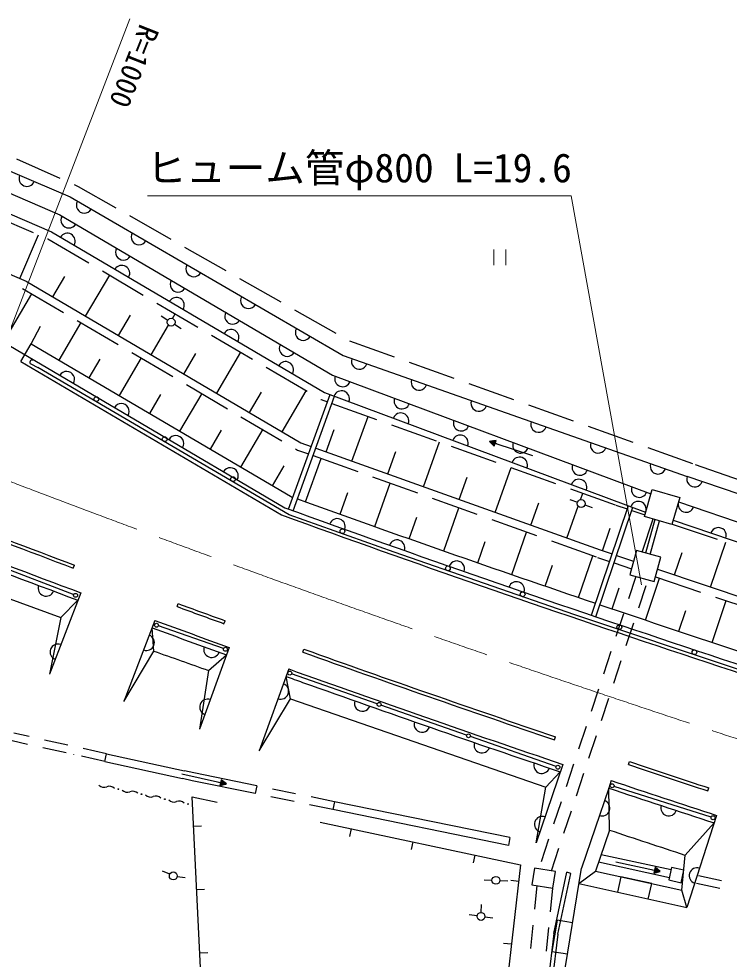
# Model space of a CAD drawing. Units: millimetres, scale not verified. Extents: x 40000 to 679996, y 20000 to 379998.
# Drawn here: x 362734 to 407607, y 269789 to 329191 of the extents above; entities that cross this region are included whole.
import ezdxf
from ezdxf.enums import TextEntityAlignment as Align

# ---------------------------------------------------------------- set-up
doc = ezdxf.new("R2010")
doc.units = ezdxf.units.MM
doc.header["$LTSCALE"] = 999.995
doc.linetypes.add('CHAIN', pattern=[18.5, 12, -1.5, 3.5, -1.5])
for name, color, linetype, lineweight in [('M-BGD', 7, 'Continuous', 25), ('M-BMK', 2, 'CHAIN', 13), ('M-STR-HTXT', 7, 'Continuous', 13)]:
    doc.layers.add(name, color=color, linetype=linetype, lineweight=lineweight)
doc.styles.add('ＭＳ ゴシック', font='')
doc.styles.get('ＭＳ ゴシック').set_extended_font_data('MS Gothic')

msp = doc.modelspace()

# ---------------------------------------------------------------- linework, layer by layer
at = {"layer": 'M-BGD'}
for p, q in [((351980.9, 322579.9), (365333.7, 316808.2)), ((351524.5, 321469.9), (364789.5, 315736.1)), ((345056.6, 320452.7), (363202.3, 312609.2)), ((365344.2, 319102.3), (362604.4, 320324.3)), ((345026.9, 318618.3), (379547.8, 298304.9)), ((366507.4, 318583.5), (366257.5, 318695)), ((368875.4, 317232.4), (366507.4, 318583.5)), ((360878.8, 316881.8), (363632.5, 315691.5)), ((365333.7, 316808.2), (382556.1, 306684.1)), ((372349.7, 315250.1), (369744, 316736.8)), ((362793.6, 312785.9), (363983.9, 315539.6)), ((364789.5, 315736.1), (382045.2, 305592.4)), ((364550.4, 315294.7), (364562.7, 315289.4)), ((364562.7, 315289.4), (367149, 313769.1)), ((375823.9, 313267.8), (373218.2, 314754.5)), ((368011.1, 313262.3), (370597.3, 311742)), ((363202.3, 312609.2), (380555.2, 302408.3)), ((364887.4, 311618.6), (365647.6, 312911.7)), ((366956.4, 310402.3), (368476.7, 312988.6)), ((379298.2, 311285.5), (376692.5, 312772.2)), ((362975.5, 312162.5), (365561.7, 310642.2)), ((361766.7, 308768), (363562.3, 311819.5)), ((371459.4, 311235.2), (374045.6, 309714.9)), ((382772.4, 309303.2), (380166.7, 310790)), ((366423.8, 310135.5), (369010, 308615.1)), ((369025.4, 309186.1), (369785.5, 310479.2)), ((371722.3, 310425.8), (372146.5, 310161.1)), ((372443, 310264), (372614.7, 310556.1)), ((363521.5, 308663.6), (364095.9, 309777.8)), ((365276.1, 307631.1), (366671.2, 310001.9)), ((371094.4, 307969.8), (372194, 309840.4)), ((372570.6, 309896.3), (372994.7, 309631.5)), ((374907.7, 309208.2), (377493.9, 307687.9)), ((362862.2, 307543.2), (363521.5, 308663.6)), ((363521.5, 308663.6), (379889.9, 299031.9)), ((386471.4, 307810), (383646.4, 308819.5)), ((367181.4, 306510), (367882, 307700.8)), ((369086.6, 305388.9), (370488, 307770.5)), ((369872.1, 308108.4), (372458.4, 306588.1)), ((373163.4, 306753.6), (373923.5, 308046.7)), ((375232.4, 305537.3), (376752.7, 308123.6)), ((362862.2, 307543.2), (379334.3, 297850.5)), ((363499.1, 307389.5), (363942.4, 307155.7)), ((378356, 307181.1), (380942.2, 305660.8)), ((390238.1, 306463.9), (387413.1, 307473.5)), ((382556.1, 306684.1), (402667, 299186.2)), ((373320.4, 306081.3), (375906.7, 304561)), ((394004.8, 305117.9), (391179.8, 306127.4)), ((371000.5, 304262.7), (371704.3, 305458.9)), ((372914.4, 303136.5), (374322.1, 305528.9)), ((377301.4, 304321.1), (378061.5, 305614.2)), ((379370.4, 303104.8), (380890.7, 305691.1)), ((379775, 298222.6), (382395.3, 305461.9)), ((380057.1, 298120.5), (382676.4, 305357.2)), ((382045.2, 305592.4), (402330.4, 298034.4)), ((381804.3, 305154), (381832.4, 305137.5)), ((381832.4, 305137.5), (382226.7, 304996.3)), ((382509.2, 304895.1), (385333.5, 303883.6)), ((397771.5, 303771.9), (394946.5, 304781.4)), ((376768.7, 304054.2), (379355, 302533.9)), ((383780.2, 301253.2), (384791.8, 304077.6)), ((386274.9, 303546.4), (389099.2, 302534.8)), ((374836.9, 302005.2), (375544, 303206.8)), ((376759.5, 300873.9), (378173.6, 303277.1)), ((382157.1, 301834.6), (382662.9, 303246.7)), ((401538.2, 302425.9), (398713.2, 303435.4)), ((380555.2, 302408.3), (381205.7, 302175.3)), ((388299.2, 299634.7), (389310.7, 302459.1)), ((392880, 302550.4), (392465, 302490.8)), ((392465, 302490.8), (392761.6, 302194.5)), ((392820.8, 302372.5), (392465, 302490.8)), ((392816.8, 302360.6), (392484.7, 302471.1)), ((392824.7, 302384.3), (392492.6, 302494.8)), ((392812.9, 302348.7), (392504.5, 302451.3)), ((392828.7, 302396.2), (392520.3, 302498.8)), ((392809, 302336.9), (392524.3, 302431.6)), ((392805, 302325), (392544.1, 302411.8)), ((392832.6, 302408), (392548, 302502.7)), ((392801.1, 302313.1), (392563.8, 302392.1)), ((392836.6, 302419.9), (392575.6, 302506.7)), ((392797.1, 302301.3), (392583.6, 302372.3)), ((392840.5, 302431.8), (392603.3, 302510.7)), ((392844.5, 302443.6), (392631, 302514.6)), ((392848.4, 302455.5), (392658.6, 302518.6)), ((392852.4, 302467.3), (392686.3, 302522.6)), ((392856.3, 302479.2), (392714, 302526.5)), ((392860.2, 302491.1), (392741.6, 302530.5)), ((392761.6, 302194.5), (392880, 302550.4)), ((392864.2, 302502.9), (392769.3, 302534.5)), ((392868.1, 302514.8), (392797, 302538.5)), ((395193, 301583.4), (392820.8, 302372.5)), ((392939.4, 302333), (392820.8, 302372.5)), ((392872.1, 302526.6), (392824.6, 302542.4)), ((392876, 302538.5), (392852.3, 302546.4)), ((380217, 302027.1), (380342.4, 301953.5)), ((380342.4, 301953.5), (381035.5, 301705.2)), ((381488.1, 302074.2), (399457.7, 295638.2)), ((386039.7, 300444), (386545.5, 301856.1)), ((390040.6, 302197.7), (392864.9, 301186.1)), ((392793.2, 302289.4), (392603.4, 302352.6)), ((392789.2, 302277.6), (392623.2, 302332.8)), ((392785.3, 302265.7), (392643, 302313)), ((392781.3, 302253.8), (392662.7, 302293.3)), ((392777.4, 302242), (392682.5, 302273.5)), ((392773.4, 302230.1), (392702.3, 302253.8)), ((392769.5, 302218.3), (392722.1, 302234)), ((392765.6, 302206.4), (392741.8, 302214.3)), ((405304.9, 301079.9), (402479.9, 302089.4)), ((380845.7, 298687.3), (381830.8, 301420.3)), ((381318, 301604), (384142.3, 300592.5)), ((378762.5, 299695.2), (379499.2, 300947.1)), ((392818.1, 298016.2), (393829.7, 300840.6)), ((393806.4, 300848.9), (396630.7, 299837.4)), ((408314.5, 300021.2), (405484.5, 301016.7)), ((385083.7, 300255.3), (387908, 299243.7)), ((390558.6, 298825.5), (391064.4, 300237.6)), ((385223.2, 297118.1), (386199.5, 299855.7)), ((397572.1, 299500.2), (400396.4, 298488.6)), ((383033.2, 297899.1), (383521.3, 299267.9)), ((388849.4, 298906.6), (391673.7, 297895)), ((397550, 298825.2), (398019.8, 298654)), ((398212.3, 298814.8), (398359, 299224.3)), ((389578.9, 295578.4), (390530.4, 298304.5)), ((395081.8, 297205.5), (395588.5, 298620.3)), ((397345.5, 296394.7), (398065.5, 298405)), ((398489.6, 298482.9), (398959.3, 298311.7)), ((398903.2, 291517.1), (401243.2, 298439.4)), ((399187.4, 291421), (401524.5, 298334.6)), ((400441.6, 298472.4), (401171.6, 298227.4)), ((404405.8, 298678), (415360.9, 294938.6)), ((387400.3, 296346.2), (387880.6, 297707.6)), ((401456, 298131.9), (402278.2, 297855.8)), ((392615.2, 297557.8), (395439.5, 296546.3)), ((399605.8, 295589.1), (400083.2, 297010.8)), ((402108.6, 295504.4), (402811.1, 297596.6)), ((402919.8, 297564.9), (402329.2, 295443.2)), ((402618.3, 295363), (403207.8, 297480.7)), ((403996.8, 297278.8), (406840.8, 296323.9)), ((404069.1, 297526.2), (414968.8, 293804.5)), ((393878.8, 294083.2), (394806.8, 296772.9)), ((391728, 294828.3), (392196.8, 296171.5)), ((396380.9, 296209.1), (399205.2, 295197.5)), ((406430.3, 293297.5), (407385.1, 296141.1)), ((398093.8, 292637.8), (398991.6, 295274)), ((399457.7, 295638.2), (400210.8, 295385.3)), ((400495.2, 295289.8), (401565.4, 294930.5)), ((404155.4, 294061.4), (404632.8, 295483.2)), ((360747.7, 294910.8), (366199.2, 292818.5)), ((366172.9, 294497.5), (366243.2, 294684.7)), ((395984.9, 293356.5), (396439.1, 294672.8)), ((399294.2, 295165.7), (400050.7, 294911.7)), ((400335.1, 294816.2), (401431.6, 294448)), ((403085.7, 294420.1), (414741.5, 290506.7)), ((401714.8, 293971.6), (401242, 292548.1)), ((402320.8, 291207.5), (403210.5, 293850.9)), ((402951.9, 293937.6), (405795.9, 292982.7)), ((366648, 292931.3), (364670.1, 287799.2)), ((400206.2, 291919.2), (400651, 293240.9)), ((401896.3, 291979.9), (402369.1, 293403.5)), ((365387.1, 291368.5), (366467.6, 292465)), ((406537.9, 289803.2), (407407.8, 292441.5)), ((406743.8, 292664.4), (409587.8, 291709.6)), ((372730.6, 292063.4), (372799.5, 292251.1)), ((404428.7, 290503.4), (404867.7, 291821.1)), ((365387.1, 291368.5), (364670.1, 287799.2)), ((371335.8, 291191.2), (369357.8, 286058.8)), ((375691.8, 290981.2), (375760.2, 291169.2)), ((400926.8, 291599.1), (400454, 290175.5)), ((371254.8, 289255.8), (371156.5, 290724.5)), ((375670.8, 289406), (371549.7, 290841.5)), ((401108.2, 289607.4), (401581.1, 291030.9)), ((376023, 289477.8), (374152.5, 284319.5)), ((380673.5, 289184.4), (380740.8, 289372.7)), ((369357.8, 286058.8), (371254.8, 289255.8)), ((374715.1, 288029), (375852.5, 289007.8)), ((400138.8, 289226.5), (399666, 287803)), ((379785.3, 288121.6), (377912.2, 282955.7)), ((400320.2, 287234.8), (400793, 288658.4)), ((374715.1, 288029), (374152.5, 284319.3)), ((379888.8, 286235.1), (379614.9, 287651.5)), ((385375.5, 285921.6), (379965.8, 287820.9)), ((399350.8, 286854), (398878, 285430.4)), ((377912.1, 282955.6), (379888.8, 286235.1)), ((379888.8, 286235.1), (396016.3, 280658.9)), ((391021.1, 283939.6), (385611.4, 285838.8)), ((399532.2, 284862.3), (400005, 286285.8)), ((363388.6, 283848.2), (362412.2, 284063.9)), ((398562.8, 284481.4), (398090, 283057.9)), ((363280.8, 283360), (362304.4, 283575.7)), ((363279.7, 283355.1), (363280.8, 283360)), ((365829.8, 283308.8), (364365.1, 283632.4)), ((396666.8, 281957.5), (391257, 283856.8)), ((396566.6, 283649.2), (396630.8, 283838.7)), ((398744.2, 282489.8), (399217, 283913.3)), ((364256.2, 283139.4), (364257.2, 283144.2)), ((365721.9, 282820.6), (364257.2, 283144.2)), ((365232.6, 282923.7), (365233.7, 282928.5)), ((368270.9, 282769.5), (366806.2, 283093.1)), ((368163, 282281.3), (368270.9, 282769.5)), ((368270.9, 282769.5), (373189.4, 281682.8)), ((366209.1, 282707.9), (366210.1, 282712.7)), ((368163, 282281.3), (366698.3, 282604.9)), ((368163, 282281.3), (373081.5, 281194.6)), ((401238.1, 282078.8), (401301.5, 282268.5)), ((397095, 282098.1), (395411.6, 277149.1)), ((396016.3, 280658.9), (396934.7, 281624.5)), ((397774.8, 282108.9), (397302, 280685.3)), ((373039.3, 281490.2), (375478.9, 280943.7)), ((375356.9, 280971), (375478.9, 280943.7)), ((375519.8, 281126.6), (375437.9, 280760.7)), ((375487.1, 280980.3), (375779.8, 280914.7)), ((375489.8, 280992.5), (375758.1, 280932.4)), ((375492.5, 281004.7), (375736.5, 280950)), ((375495.2, 281016.9), (375714.8, 280967.7)), ((375498, 281029.1), (375693.1, 280985.3)), ((375500.7, 281041.3), (375671.5, 281003)), ((375503.4, 281053.5), (375649.8, 281020.7)), ((375506.2, 281065.7), (375628.2, 281038.3)), ((375508.9, 281077.9), (375606.5, 281056)), ((375511.6, 281090.1), (375584.8, 281073.7)), ((375514.4, 281102.2), (375563.2, 281091.3)), ((375517.1, 281114.4), (375541.5, 281109)), ((375844.8, 280861.7), (375519.8, 281126.6)), ((397956.2, 280117.2), (398429, 281540.7)), ((400152.5, 281070.7), (399994, 280596.5)), ((375437.9, 280760.7), (375844.8, 280861.7)), ((375440.6, 280772.9), (375465, 280767.4)), ((375443.3, 280785.1), (375492.1, 280774.2)), ((375446.1, 280797.3), (375519.3, 280780.9)), ((375448.8, 280809.5), (375546.4, 280787.6)), ((375451.5, 280821.7), (375573.5, 280794.4)), ((375454.3, 280833.9), (375600.6, 280801.1)), ((375457, 280846.1), (375627.8, 280807.8)), ((375459.7, 280858.3), (375654.9, 280814.6)), ((375462.5, 280870.5), (375682, 280821.3)), ((375465.2, 280882.7), (375709.1, 280828)), ((375467.9, 280894.9), (375736.3, 280834.8)), ((375470.7, 280907.1), (375763.4, 280841.5)), ((375473.4, 280919.3), (375790.5, 280848.2)), ((375476.1, 280931.5), (375817.7, 280855)), ((375478.9, 280943.7), (375844.8, 280861.7)), ((375481.6, 280955.9), (375823.1, 280879.4)), ((375484.3, 280968.1), (375801.5, 280897)), ((377769.2, 280736.7), (377669.1, 280246.8)), ((377769.3, 280736.7), (377769.2, 280736.7)), ((380218.6, 280235.9), (378749, 280536.4)), ((395412.1, 277149), (396016.3, 280658.9)), ((399994, 280596.5), (398276.6, 275547.3)), ((400041.5, 277945.2), (399994, 280596.5)), ((406468.2, 278763.2), (400332, 280707)), ((406265.6, 280417.2), (406327.8, 280607.3)), ((377669.1, 280246.8), (377669.1, 280246.8)), ((380118.4, 279746.1), (378648.9, 280046.5)), ((382667.9, 279735.2), (381198.3, 280035.6)), ((382567.8, 279245.3), (381098.2, 279545.8)), ((382667.9, 279735.2), (382567.8, 279245.3)), ((393658.4, 276978), (382567.8, 279245.3)), ((393758.5, 277467.8), (382667.9, 279735.2)), ((396986.8, 279736.3), (396513.9, 278312.8)), ((397168.2, 277744.7), (397641, 279168.2)), ((406812.5, 278870.6), (404922.1, 273050.9)), ((373780.1, 278181.9), (374279.5, 278206.1)), ((383718.5, 278034.7), (383614.1, 277545.7)), ((404815.8, 276367.5), (406658, 278395.1)), ((393758.5, 277467.8), (393658.4, 276978)), ((400041.5, 277945.2), (399160.1, 275354)), ((387630.4, 277199.9), (387526, 276710.9)), ((395412.1, 277149), (395411.6, 277149.1)), ((396198.7, 277363.8), (395725.9, 275940.3)), ((391542.3, 276365), (391437.9, 275876)), ((396380.2, 275372.1), (396853, 276795.6)), ((403935.6, 275427.5), (399511.8, 276387.9)), ((404618.5, 274142.6), (404815.8, 276367.5)), ((403829.5, 274938.9), (399349.8, 275911.4)), ((400440.8, 275942.3), (402883.8, 275411.6)), ((372264.6, 275151.4), (371808.6, 275356.3)), ((395123.8, 255994.4), (398276.6, 275547.3)), ((396527.3, 271408.1), (397353.7, 275277.5)), ((396774.2, 271367.2), (397595.3, 275212.1)), ((397595.3, 275212), (397353.7, 275277.5)), ((398117.5, 274561.1), (399160.1, 275354)), ((399160.1, 275354), (404618.5, 274142.6)), ((402761.7, 275438.2), (402883.8, 275411.6)), ((402923.6, 275594.9), (402844, 275228.4)), ((402844, 275228.4), (403250.3, 275332)), ((402846.7, 275240.6), (402871.1, 275235.3)), ((402849.3, 275252.8), (402898.2, 275242.2)), ((402852, 275265.1), (402925.3, 275249.1)), ((402854.6, 275277.3), (402952.4, 275256)), ((402857.3, 275289.5), (402979.4, 275262.9)), ((402859.9, 275301.7), (403006.5, 275269.9)), ((402862.6, 275313.9), (403033.6, 275276.8)), ((402865.2, 275326.1), (403060.7, 275283.7)), ((402867.9, 275338.3), (403087.8, 275290.6)), ((402870.6, 275350.6), (403114.9, 275297.5)), ((402873.2, 275362.8), (403141.9, 275304.4)), ((402875.9, 275375), (403169, 275311.3)), ((402878.5, 275387.2), (403196.1, 275318.2)), ((402881.2, 275399.4), (403223.2, 275325.1)), ((402883.8, 275411.6), (403250.3, 275332)), ((402886.5, 275423.8), (403228.5, 275349.6)), ((402889.1, 275436.1), (403206.7, 275367.1)), ((402891.8, 275448.3), (403184.9, 275384.6)), ((402894.4, 275460.5), (403163.2, 275402.1)), ((402897.1, 275472.7), (403141.4, 275419.6)), ((402899.7, 275484.9), (403119.6, 275437.2)), ((402902.4, 275497.1), (403097.8, 275454.7)), ((402905, 275509.4), (403076.1, 275472.2)), ((402907.7, 275521.6), (403054.3, 275489.7)), ((402910.4, 275533.8), (403032.5, 275507.3)), ((402913, 275546), (403010.7, 275524.8)), ((402915.7, 275558.2), (402988.9, 275542.3)), ((402918.3, 275570.4), (402967.2, 275559.8)), ((402921, 275582.6), (402945.4, 275577.3)), ((403250.3, 275332), (402923.6, 275594.9)), ((407127.5, 274734.6), (405661.7, 275052.8)), ((372740.6, 275017), (373236.5, 274953.3)), ((392123.2, 274796), (392622.9, 274779.3)), ((393122.6, 274762.6), (393622.4, 274745.9)), ((394309.2, 274706.5), (393812.4, 274763)), ((395454.1, 274436.7), (395305.4, 272944.1)), ((398117.5, 274561.1), (404922.1, 273050.9)), ((400760.2, 274998.9), (400543.6, 274022.6)), ((402712.7, 274565.6), (400760.2, 274998.9)), ((402496, 273589.3), (402712.7, 274565.6)), ((404672.9, 274755.8), (404611.3, 274769.2)), ((407016, 274247.2), (405550.1, 274565.4)), ((373973.9, 274186.6), (374473.3, 274210.8)), ((396443.2, 274278.2), (396294.5, 272785.6)), ((404922.1, 273050.9), (404618.5, 274142.6)), ((391942.9, 272739.6), (391969.6, 273238.9)), ((391682.1, 272525.4), (391187.1, 272596.1)), ((392177.8, 272460.2), (392674.2, 272400.6)), ((396732.2, 272251.1), (396413.8, 270276.6)), ((397719.4, 272091.9), (396732.2, 272251.1)), ((395206.2, 271949.1), (395057.5, 270456.5)), ((396195.4, 271790.5), (396046.6, 270297.9)), ((396527.3, 271408.1), (394687.3, 255829.8)), ((396774.2, 271367.2), (394938.1, 255821.5)), ((393857.2, 270732.1), (393360.4, 270788.6)), ((396413.8, 270276.6), (397401, 270117.5)), ((374167.8, 270191.3), (374667.2, 270215.5))]:
    msp.add_line(p, q, dxfattribs=at)
for points in [[(344402.6, 327174.5), (365981.1, 317935.5), (383223.5, 307914.7), (404954.9, 300286.8)], [(435588.3, 279544.9), (418705.5, 284699.9), (408130.2, 288111.6), (397851.7, 291537.9), (386445.4, 295495.5), (379804.8, 297864), (363942.4, 307155.7)], [(436660.9, 289810.2), (417633, 295951.9), (415913.2, 296546.4), (404954.9, 300286.8)], [(377769.2, 280736.7), (373781.5, 281551.9), (373189.4, 281682.8)], [(377669.1, 280246.8), (373677.5, 281062.8), (373081.5, 281194.6)], [(392264.3, 252624.2), (392038.8, 247716.5), (375345.3, 245922.6), (373690.1, 280036.3), (375256.5, 279710.2)], [(381762.5, 278452.1), (394427.8, 275749.2), (392665.1, 260249.8)]]:
    msp.add_lwpolyline(points, dxfattribs=at)
for points in [[(402250.4, 297760.5), (402747.1, 299460), (404485.8, 298951.8), (403989.1, 297252.3)], [(402872.3, 293650.7), (403295.1, 295175.4), (401751.9, 295603.3), (401329.1, 294078.5)], [(396641.5, 275330.2), (395318.5, 275542.3), (395149.2, 274485.6), (396472.2, 274273.5)], [(404749.2, 275404.4), (403967.4, 275574.1), (403797.7, 274792.3), (404579.5, 274622.6)]]:
    msp.add_lwpolyline(points, close=True, dxfattribs=at)
for centre, radius in [((372358.5, 310028.7), 250), ((367635.1, 305166.5), 150), ((371949.4, 302639.3), 150), ((376263.7, 300112.1), 150), ((398254.7, 298568.4), 250), ((383175.5, 296821.1), 150), ((389835.9, 294477.9), 150), ((366315.9, 292773.7), 125), ((394559.6, 292838.9), 150), ((371431.6, 290882.6), 125), ((400666.7, 290757.7), 150), ((375788.8, 289364.8), 125), ((405410.1, 289176.5), 150), ((379847.8, 287862.3), 125), ((385493.5, 285880.2), 125), ((391139.1, 283898.2), 125), ((396784.7, 281916.1), 125), ((369021.1, 280525.5), 25), ((400212.9, 280744.7), 125), ((370488.5, 280214.8), 25), ((371956, 279904.1), 25), ((373423.4, 279593.3), 25), ((406587.4, 278725.5), 125), ((372492.6, 275048.9), 250), ((392872.8, 274770.9), 250), ((391929.6, 272490), 250)]:
    msp.add_circle(centre, radius, dxfattribs=at)
for centre, radius, start, end in [((363247.7, 319105.8), 500, 156.82138, 336.82138), ((366868.7, 317419.6), 500, 149.83611, 329.83611), ((365895.7, 316477.8), 500, 149.55101, 329.55101), ((365793, 315146.2), 500, 329.55095, 149.55095), ((370327.1, 315409.8), 500, 149.83611, 329.83611), ((369344, 314450.7), 500, 149.55101, 329.55101), ((373785.4, 313399.9), 500, 149.83611, 329.83611), ((369241.3, 313119.1), 500, 329.55095, 149.55095), ((372792.3, 312423.7), 500, 149.55101, 329.55101), ((372689.6, 311092.1), 500, 329.55095, 149.55095), ((377243.8, 311390), 500, 149.83611, 329.83611), ((376240.6, 310396.6), 500, 149.55101, 329.55101), ((376137.9, 309065), 500, 329.55095, 149.55095), ((380702.1, 309380.1), 500, 149.83611, 329.83611), ((379688.9, 308369.5), 500, 149.55101, 329.55101), ((384246, 307555.8), 500, 160.65861, 340.65861), ((363557.5, 307500.1), 125, 62.18703, 242.18703), ((379586.2, 307037.9), 500, 329.55095, 149.55095), ((365758.2, 306419.3), 500, 329.52591, 149.52591), ((383187.7, 306448.6), 500, 159.55322, 339.55322), ((388020.3, 306231), 500, 160.65861, 340.65861), ((383120.6, 305191.7), 500, 339.56522, 159.56522), ((369205.6, 304390.7), 500, 329.52591, 149.52591), ((386935.7, 305051.2), 500, 159.55322, 339.55322), ((391794.5, 304906.2), 500, 160.65861, 340.65861), ((386868.8, 303795.2), 500, 339.56522, 159.56522), ((390683.6, 303653.9), 500, 159.55322, 339.55322), ((395568.7, 303581.5), 500, 160.65861, 340.65861), ((372653, 302362.1), 500, 329.52591, 149.52591), ((390617.1, 302398.6), 500, 339.56522, 159.56522), ((394431.6, 302256.5), 500, 159.55322, 339.55322), ((399342.9, 302256.7), 500, 160.65861, 340.65861), ((710635.1, 1241032.3), 1010473.9, 248.35144, 250.02134), ((394365.3, 301002), 500, 339.56522, 159.56522), ((376100.4, 300333.5), 500, 329.52591, 149.52591), ((398179.6, 300859.2), 500, 159.55322, 339.55322), ((403117.2, 300931.9), 500, 160.65861, 340.65861), ((398113.6, 299605.5), 500, 339.56522, 159.56522), ((405428, 300125.1), 500, 161.12303, 341.12303), ((401927.5, 299461.9), 500, 159.55322, 339.55322), ((718722, 1234238.2), 994694.9, 250.08418, 250.09382), ((718722, 1234238.2), 994694.9, 250.1111, 251.26041), ((718722, 1234238.2), 995494.9, 250.07992, 253.15614), ((401861.9, 298208.9), 500, 339.56522, 159.56522), ((404879, 298516.5), 500, 161.15325, 341.15325), ((718722, 1234238.2), 1003694.9, 248.91434, 249.43614), ((718722, 1234238.2), 1003494.9, 248.91434, 249.43614), ((718722, 1234238.2), 995994.9, 250.07728, 253.15614), ((382851.1, 297119.6), 500, 340.26017, 160.26017), ((406924.9, 296551.1), 500, 341.14736, 161.14736), ((718722, 1234238.2), 1004994.9, 248.91434, 249.49286), ((718722, 1234238.2), 1005494.9, 248.91434, 249.49254), ((386618.3, 295774.9), 500, 340.56773, 160.56773), ((390391.5, 294447.3), 500, 340.7985, 160.7985), ((394170.7, 293136.9), 500, 341.05346, 161.05346), ((364458.6, 293222.2), 500, 159.34799, 339.34799), ((718722, 1234238.2), 1003694.9, 249.83544, 250.01541), ((718722, 1234238.2), 1003494.9, 249.83544, 250.01541), ((718722, 1234238.2), 994694.9, 251.27769, 252.38694), ((718722, 1234238.2), 1004994.9, 249.77793, 250.06245), ((718722, 1234238.2), 1005494.9, 249.77754, 250.06245), ((370796.3, 289791.2), 500, 248.9236, 68.9236), ((365209.5, 289198.9), 500, 68.92333, 248.92333), ((374912.9, 289350), 500, 159.99122, 339.99122), ((718722, 1234238.2), 1003494.9, 250.31772, 251.27844), ((710635.1, 1241032.3), 1010473.9, 250.37504, 250.58318), ((718722, 1234238.2), 1003694.9, 250.31772, 251.27844), ((718722, 1234238.2), 1004994.9, 250.29045, 251.33538), ((718722, 1234238.2), 1005494.9, 250.29034, 250.35364), ((379275.7, 286716.1), 500, 250.06915, 70.06915), ((718722, 1234238.2), 1005494.9, 250.35364, 251.33534), ((374659.5, 285717.4), 500, 70.06949, 250.06949), ((384433.6, 285948.8), 500, 160.59906, 340.59906), ((388206.5, 284620.1), 500, 160.59906, 340.59906), ((391988.8, 283318.8), 500, 161.08991, 341.08991), ((395772.9, 282022.5), 500, 161.08991, 341.08991), ((718722, 1234238.2), 1003494.9, 251.55977, 251.86204), ((718722, 1234238.2), 1003694.9, 251.55977, 251.86204), ((718722, 1234238.2), 1004994.9, 251.51924, 251.91912), ((368121.3, 281103.6), 454.2, 224.64567, 291.44264), ((368453.4, 280258.2), 454.2, 44.64567, 111.44264), ((369588.8, 280792.9), 454.2, 224.64567, 291.44264), ((369920.8, 279947.4), 454.2, 44.64567, 111.44264), ((718722, 1234238.2), 1005494.9, 251.51924, 251.91914), ((371056.2, 280482.2), 454.2, 224.64567, 291.44264), ((371388.3, 279636.7), 454.2, 44.64567, 111.44264), ((372523.7, 280171.4), 454.2, 224.64567, 291.44264), ((399564.7, 279334.2), 500, 251.21468, 71.21468), ((372855.7, 279326), 454.2, 44.64567, 111.44264), ((403790.5, 279336.8), 500, 161.81916, 341.81916), ((395806.9, 278311.2), 500, 71.2145, 251.2145), ((718723.9, 1234237.7), 1007994.9, 251.56946, 251.85524), ((405576.7, 275066.3), 500, 72.00458, 252.00458)]:
    msp.add_arc(centre, radius, start, end, dxfattribs=at)
at = {"layer": 'M-BMK'}
msp.add_arc((718723.9, 1234237.7), 999994.9, 248.91444, 253.15604, dxfattribs=at)
at = {"layer": 'M-STR-HTXT'}
for p, q in [((369753, 329190.9), (358960.2, 301199.7)), ((397615.5, 318010.1), (370857.1, 318010.1)), ((402075.3, 293432), (397615.5, 318010.1)), ((392740.7, 314620.2), (392740.7, 313620.2)), ((393490.7, 313620.2), (393490.7, 314620.2))]:
    msp.add_line(p, q, dxfattribs=at)

# ---------------------------------------------------------------- texts
at = {"layer": 'M-STR-HTXT', "style": 'ＭＳ ゴシック'}
msp.add_text('R=1000', height=1320, rotation=248.483, dxfattribs=at).set_placement((370032.9, 329083), align=Align.BOTTOM_LEFT)
msp.add_text('ヒューム管φ800 L=19.6', height=1833, dxfattribs=at).set_placement((384236.3, 318310.1), align=Align.BOTTOM_CENTER)

doc.saveas('drawing.dxf')
